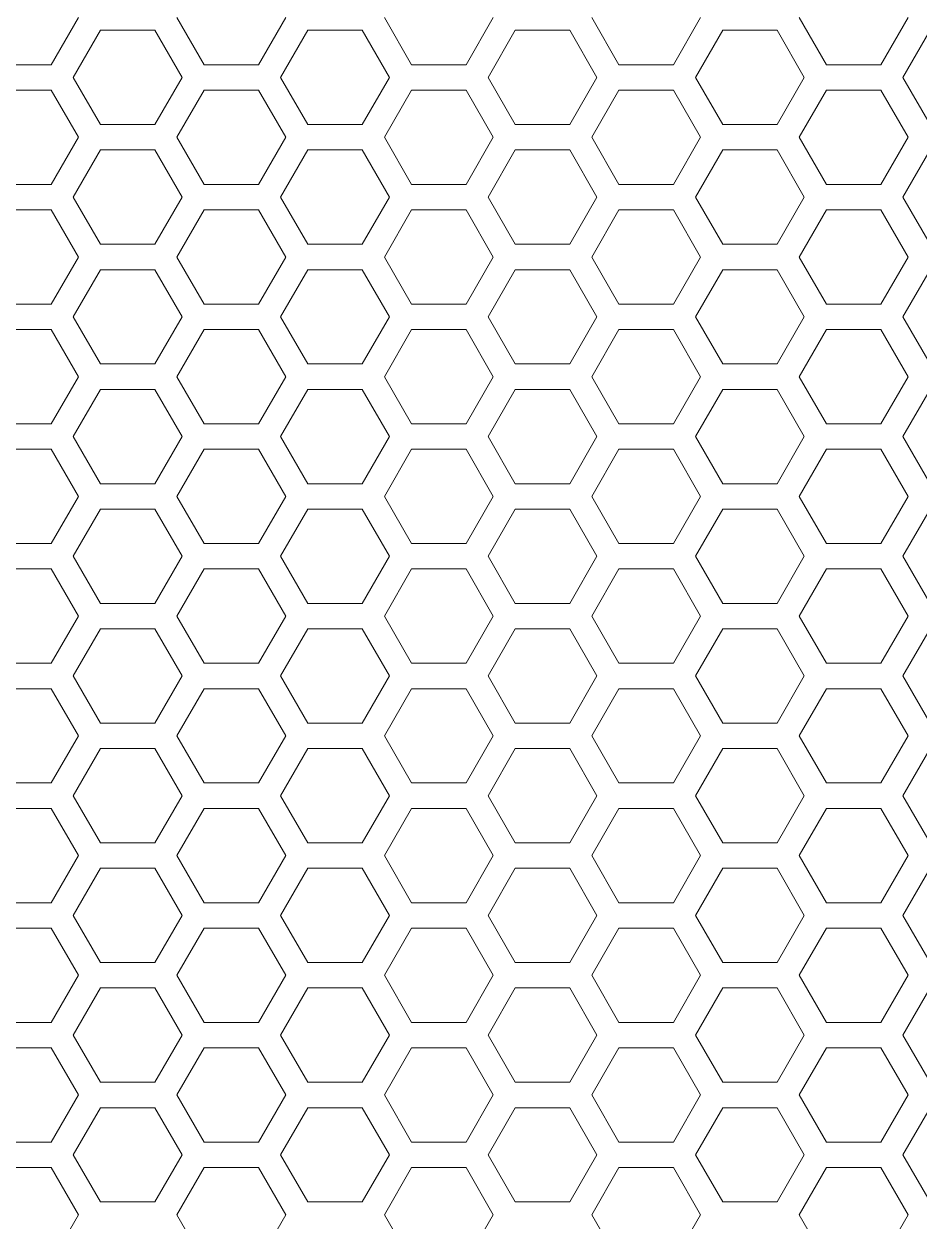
# Model space of a CAD drawing. Header units: millimetres. Extents: x 0 to 140, y -17 to 195.
# Drawn here: x 55.91 to 60.39, y 88.76 to 94.75 of the extents above; entities that cross this region are included whole.
import ezdxf

# ---------------------------------------------------------------- set-up
doc = ezdxf.new("R2010")
doc.units = ezdxf.units.MM
doc.layers.add('4203-42785_1_0', color=7, linetype='Continuous')

# ---------------------------------------------------------------- blocks, each defined once
blk = doc.blocks.new('a')
at = {"layer": '4203-42785_1_0', "color": 0, "linetype": 'ByBlock', "lineweight": 9}
for p, q in [((1509.1728, 418.1818), (1509.2795, 418.3666)), ((1509.6659, 418.3666), (1509.7726, 418.1818)), ((1509.9861, 418.1818), (1510.0928, 418.3666)), ((1510.4792, 418.3666), (1510.5859, 418.1818)), ((1510.7994, 418.1818), (1510.9061, 418.3666)), ((1511.2925, 418.3666), (1511.3992, 418.1818)), ((1511.6126, 418.1818), (1511.7193, 418.3666)), ((1512.1057, 418.3666), (1512.2124, 418.1818)), ((1512.4259, 418.1818), (1512.5326, 418.3666)), ((1509.366, 418.3167), (1509.2593, 418.1318)), ((1509.5794, 418.3167), (1509.366, 418.3167)), ((1509.6862, 418.1318), (1509.5794, 418.3167)), ((1510.1793, 418.3167), (1510.0725, 418.1318)), ((1510.3927, 418.3167), (1510.1793, 418.3167)), ((1510.4994, 418.1318), (1510.3927, 418.3167)), ((1510.9926, 418.3167), (1510.8858, 418.1318)), ((1511.206, 418.3167), (1510.9926, 418.3167)), ((1511.3127, 418.1318), (1511.206, 418.3167)), ((1511.8058, 418.3167), (1511.6991, 418.1318)), ((1512.0192, 418.3167), (1511.8058, 418.3167)), ((1512.1259, 418.1318), (1512.0192, 418.3167)), ((1512.6191, 418.3167), (1512.5124, 418.1318)), ((1508.9594, 418.1818), (1509.1728, 418.1818)), ((1509.7726, 418.1818), (1509.9861, 418.1818)), ((1510.5859, 418.1818), (1510.7994, 418.1818)), ((1511.3992, 418.1818), (1511.6126, 418.1818)), ((1512.2124, 418.1818), (1512.4259, 418.1818)), ((1509.2593, 418.1318), (1509.366, 417.947)), ((1509.5794, 417.947), (1509.6862, 418.1318)), ((1510.0725, 418.1318), (1510.1793, 417.947)), ((1510.3927, 417.947), (1510.4994, 418.1318)), ((1510.8858, 418.1318), (1510.9926, 417.947)), ((1511.206, 417.947), (1511.3127, 418.1318)), ((1511.6991, 418.1318), (1511.8058, 417.947)), ((1512.0192, 417.947), (1512.1259, 418.1318)), ((1512.5124, 418.1318), (1512.6191, 417.947)), ((1509.1728, 418.0819), (1508.9594, 418.0819)), ((1509.2795, 417.8971), (1509.1728, 418.0819)), ((1509.7726, 418.0819), (1509.6659, 417.8971)), ((1509.9861, 418.0819), (1509.7726, 418.0819)), ((1510.0928, 417.8971), (1509.9861, 418.0819)), ((1510.5859, 418.0819), (1510.4792, 417.8971)), ((1510.7994, 418.0819), (1510.5859, 418.0819)), ((1510.9061, 417.8971), (1510.7994, 418.0819)), ((1511.3992, 418.0819), (1511.2925, 417.8971)), ((1511.6126, 418.0819), (1511.3992, 418.0819)), ((1511.7193, 417.8971), (1511.6126, 418.0819)), ((1512.2124, 418.0819), (1512.1057, 417.8971)), ((1512.4259, 418.0819), (1512.2124, 418.0819)), ((1512.5326, 417.8971), (1512.4259, 418.0819)), ((1509.366, 417.947), (1509.5794, 417.947)), ((1510.1793, 417.947), (1510.3927, 417.947)), ((1510.9926, 417.947), (1511.206, 417.947)), ((1511.8058, 417.947), (1512.0192, 417.947)), ((1509.1728, 417.7122), (1509.2795, 417.8971)), ((1509.6659, 417.8971), (1509.7726, 417.7122)), ((1509.9861, 417.7122), (1510.0928, 417.8971)), ((1510.4792, 417.8971), (1510.5859, 417.7122)), ((1510.7994, 417.7122), (1510.9061, 417.8971)), ((1511.2925, 417.8971), (1511.3992, 417.7122)), ((1511.6126, 417.7122), (1511.7193, 417.8971)), ((1512.1057, 417.8971), (1512.2124, 417.7122)), ((1512.4259, 417.7122), (1512.5326, 417.8971)), ((1509.366, 417.8472), (1509.2593, 417.6623)), ((1509.5794, 417.8472), (1509.366, 417.8472)), ((1509.6862, 417.6623), (1509.5794, 417.8472)), ((1510.1793, 417.8472), (1510.0725, 417.6623)), ((1510.3927, 417.8472), (1510.1793, 417.8472)), ((1510.4994, 417.6623), (1510.3927, 417.8472)), ((1510.9926, 417.8472), (1510.8858, 417.6623)), ((1511.206, 417.8472), (1510.9926, 417.8472)), ((1511.3127, 417.6623), (1511.206, 417.8472)), ((1511.8058, 417.8472), (1511.6991, 417.6623)), ((1512.0192, 417.8472), (1511.8058, 417.8472)), ((1512.1259, 417.6623), (1512.0192, 417.8472)), ((1512.6191, 417.8472), (1512.5124, 417.6623)), ((1508.9594, 417.7122), (1509.1728, 417.7122)), ((1509.7726, 417.7122), (1509.9861, 417.7122)), ((1510.5859, 417.7122), (1510.7994, 417.7122)), ((1511.3992, 417.7122), (1511.6126, 417.7122)), ((1512.2124, 417.7122), (1512.4259, 417.7122)), ((1509.2593, 417.6623), (1509.366, 417.4774)), ((1509.5794, 417.4774), (1509.6862, 417.6623)), ((1510.0725, 417.6623), (1510.1793, 417.4774)), ((1510.3927, 417.4774), (1510.4994, 417.6623)), ((1510.8858, 417.6623), (1510.9926, 417.4774)), ((1511.206, 417.4774), (1511.3127, 417.6623)), ((1511.6991, 417.6623), (1511.8058, 417.4774)), ((1512.0192, 417.4774), (1512.1259, 417.6623)), ((1512.5124, 417.6623), (1512.6191, 417.4774)), ((1509.1728, 417.6124), (1508.9594, 417.6124)), ((1509.2795, 417.4275), (1509.1728, 417.6124)), ((1509.7726, 417.6124), (1509.6659, 417.4275)), ((1509.9861, 417.6124), (1509.7726, 417.6124)), ((1510.0928, 417.4275), (1509.9861, 417.6124)), ((1510.5859, 417.6124), (1510.4792, 417.4275)), ((1510.7994, 417.6124), (1510.5859, 417.6124)), ((1510.9061, 417.4275), (1510.7994, 417.6124)), ((1511.3992, 417.6124), (1511.2925, 417.4275)), ((1511.6126, 417.6124), (1511.3992, 417.6124)), ((1511.7193, 417.4275), (1511.6126, 417.6124)), ((1512.2124, 417.6124), (1512.1057, 417.4275)), ((1512.4259, 417.6124), (1512.2124, 417.6124)), ((1512.5326, 417.4275), (1512.4259, 417.6124)), ((1509.366, 417.4774), (1509.5794, 417.4774)), ((1510.1793, 417.4774), (1510.3927, 417.4774)), ((1510.9926, 417.4774), (1511.206, 417.4774)), ((1511.8058, 417.4774), (1512.0192, 417.4774)), ((1509.1728, 417.2427), (1509.2795, 417.4275)), ((1509.6659, 417.4275), (1509.7726, 417.2427)), ((1509.9861, 417.2427), (1510.0928, 417.4275)), ((1510.4792, 417.4275), (1510.5859, 417.2427)), ((1510.7994, 417.2427), (1510.9061, 417.4275)), ((1511.2925, 417.4275), (1511.3992, 417.2427)), ((1511.6126, 417.2427), (1511.7193, 417.4275)), ((1512.1057, 417.4275), (1512.2124, 417.2427)), ((1512.4259, 417.2427), (1512.5326, 417.4275)), ((1509.366, 417.3776), (1509.2593, 417.1928)), ((1509.5794, 417.3776), (1509.366, 417.3776)), ((1509.6862, 417.1928), (1509.5794, 417.3776)), ((1510.1793, 417.3776), (1510.0725, 417.1928)), ((1510.3927, 417.3776), (1510.1793, 417.3776)), ((1510.4994, 417.1928), (1510.3927, 417.3776)), ((1510.9926, 417.3776), (1510.8858, 417.1928)), ((1511.206, 417.3776), (1510.9926, 417.3776)), ((1511.3127, 417.1928), (1511.206, 417.3776)), ((1511.8058, 417.3776), (1511.6991, 417.1928)), ((1512.0192, 417.3776), (1511.8058, 417.3776)), ((1512.1259, 417.1928), (1512.0192, 417.3776)), ((1512.6191, 417.3776), (1512.5124, 417.1928)), ((1508.9594, 417.2427), (1509.1728, 417.2427)), ((1509.7726, 417.2427), (1509.9861, 417.2427)), ((1510.5859, 417.2427), (1510.7994, 417.2427)), ((1511.3992, 417.2427), (1511.6126, 417.2427)), ((1512.2124, 417.2427), (1512.4259, 417.2427)), ((1509.2593, 417.1928), (1509.366, 417.0079)), ((1509.5794, 417.0079), (1509.6862, 417.1928)), ((1510.0725, 417.1928), (1510.1793, 417.0079)), ((1510.3927, 417.0079), (1510.4994, 417.1928)), ((1510.8858, 417.1928), (1510.9926, 417.0079)), ((1511.206, 417.0079), (1511.3127, 417.1928)), ((1511.6991, 417.1928), (1511.8058, 417.0079)), ((1512.0192, 417.0079), (1512.1259, 417.1928)), ((1512.5124, 417.1928), (1512.6191, 417.0079)), ((1509.1728, 417.1428), (1508.9594, 417.1428)), ((1509.2795, 416.958), (1509.1728, 417.1428)), ((1509.7726, 417.1428), (1509.6659, 416.958)), ((1509.9861, 417.1428), (1509.7726, 417.1428)), ((1510.0928, 416.958), (1509.9861, 417.1428)), ((1510.5859, 417.1428), (1510.4792, 416.958)), ((1510.7994, 417.1428), (1510.5859, 417.1428)), ((1510.9061, 416.958), (1510.7994, 417.1428)), ((1511.3992, 417.1428), (1511.2925, 416.958)), ((1511.6126, 417.1428), (1511.3992, 417.1428)), ((1511.7193, 416.958), (1511.6126, 417.1428)), ((1512.2124, 417.1428), (1512.1057, 416.958)), ((1512.4259, 417.1428), (1512.2124, 417.1428)), ((1512.5326, 416.958), (1512.4259, 417.1428)), ((1509.366, 417.0079), (1509.5794, 417.0079)), ((1510.1793, 417.0079), (1510.3927, 417.0079)), ((1510.9926, 417.0079), (1511.206, 417.0079)), ((1511.8058, 417.0079), (1512.0192, 417.0079)), ((1509.1728, 416.7731), (1509.2795, 416.958)), ((1509.6659, 416.958), (1509.7726, 416.7731)), ((1509.9861, 416.7731), (1510.0928, 416.958)), ((1510.4792, 416.958), (1510.5859, 416.7731)), ((1510.7994, 416.7731), (1510.9061, 416.958)), ((1511.2925, 416.958), (1511.3992, 416.7731)), ((1511.6126, 416.7731), (1511.7193, 416.958)), ((1512.1057, 416.958), (1512.2124, 416.7731)), ((1512.4259, 416.7731), (1512.5326, 416.958)), ((1509.366, 416.9081), (1509.2593, 416.7232)), ((1509.5794, 416.9081), (1509.366, 416.9081)), ((1509.6862, 416.7232), (1509.5794, 416.9081)), ((1510.1793, 416.9081), (1510.0725, 416.7232)), ((1510.3927, 416.9081), (1510.1793, 416.9081)), ((1510.4994, 416.7232), (1510.3927, 416.9081)), ((1510.9926, 416.9081), (1510.8858, 416.7232)), ((1511.206, 416.9081), (1510.9926, 416.9081)), ((1511.3127, 416.7232), (1511.206, 416.9081)), ((1511.8058, 416.9081), (1511.6991, 416.7232)), ((1512.0192, 416.9081), (1511.8058, 416.9081)), ((1512.1259, 416.7232), (1512.0192, 416.9081)), ((1512.6191, 416.9081), (1512.5124, 416.7232)), ((1508.9594, 416.7731), (1509.1728, 416.7731)), ((1509.7726, 416.7731), (1509.9861, 416.7731)), ((1510.5859, 416.7731), (1510.7994, 416.7731)), ((1511.3992, 416.7731), (1511.6126, 416.7731)), ((1512.2124, 416.7731), (1512.4259, 416.7731)), ((1509.2593, 416.7232), (1509.366, 416.5383)), ((1509.5794, 416.5383), (1509.6862, 416.7232)), ((1510.0725, 416.7232), (1510.1793, 416.5383)), ((1510.3927, 416.5383), (1510.4994, 416.7232)), ((1510.8858, 416.7232), (1510.9926, 416.5383)), ((1511.206, 416.5383), (1511.3127, 416.7232)), ((1511.6991, 416.7232), (1511.8058, 416.5383)), ((1512.0192, 416.5383), (1512.1259, 416.7232)), ((1512.5124, 416.7232), (1512.6191, 416.5383)), ((1509.1728, 416.6733), (1508.9594, 416.6733)), ((1509.2795, 416.4884), (1509.1728, 416.6733)), ((1509.7726, 416.6733), (1509.6659, 416.4884)), ((1509.9861, 416.6733), (1509.7726, 416.6733)), ((1510.0928, 416.4884), (1509.9861, 416.6733)), ((1510.5859, 416.6733), (1510.4792, 416.4884)), ((1510.7994, 416.6733), (1510.5859, 416.6733)), ((1510.9061, 416.4884), (1510.7994, 416.6733)), ((1511.3992, 416.6733), (1511.2925, 416.4884)), ((1511.6126, 416.6733), (1511.3992, 416.6733)), ((1511.7193, 416.4884), (1511.6126, 416.6733)), ((1512.2124, 416.6733), (1512.1057, 416.4884)), ((1512.4259, 416.6733), (1512.2124, 416.6733)), ((1512.5326, 416.4884), (1512.4259, 416.6733)), ((1509.366, 416.5383), (1509.5794, 416.5383)), ((1510.1793, 416.5383), (1510.3927, 416.5383)), ((1510.9926, 416.5383), (1511.206, 416.5383)), ((1511.8058, 416.5383), (1512.0192, 416.5383)), ((1509.1728, 416.3036), (1509.2795, 416.4884)), ((1509.6659, 416.4884), (1509.7726, 416.3036)), ((1509.9861, 416.3036), (1510.0928, 416.4884)), ((1510.4792, 416.4884), (1510.5859, 416.3036)), ((1510.7994, 416.3036), (1510.9061, 416.4884)), ((1511.2925, 416.4884), (1511.3992, 416.3036)), ((1511.6126, 416.3036), (1511.7193, 416.4884)), ((1512.1057, 416.4884), (1512.2124, 416.3036)), ((1512.4259, 416.3036), (1512.5326, 416.4884)), ((1509.366, 416.4385), (1509.2593, 416.2537)), ((1509.5794, 416.4385), (1509.366, 416.4385)), ((1509.6862, 416.2537), (1509.5794, 416.4385)), ((1510.1793, 416.4385), (1510.0725, 416.2537)), ((1510.3927, 416.4385), (1510.1793, 416.4385)), ((1510.4994, 416.2537), (1510.3927, 416.4385)), ((1510.9926, 416.4385), (1510.8858, 416.2537)), ((1511.206, 416.4385), (1510.9926, 416.4385)), ((1511.3127, 416.2537), (1511.206, 416.4385)), ((1511.8058, 416.4385), (1511.6991, 416.2537)), ((1512.0192, 416.4385), (1511.8058, 416.4385)), ((1512.1259, 416.2537), (1512.0192, 416.4385)), ((1512.6191, 416.4385), (1512.5124, 416.2537)), ((1508.9594, 416.3036), (1509.1728, 416.3036)), ((1509.7726, 416.3036), (1509.9861, 416.3036)), ((1510.5859, 416.3036), (1510.7994, 416.3036)), ((1511.3992, 416.3036), (1511.6126, 416.3036)), ((1512.2124, 416.3036), (1512.4259, 416.3036)), ((1509.2593, 416.2537), (1509.366, 416.0688)), ((1509.5794, 416.0688), (1509.6862, 416.2537)), ((1510.0725, 416.2537), (1510.1793, 416.0688)), ((1510.3927, 416.0688), (1510.4994, 416.2537)), ((1510.8858, 416.2537), (1510.9926, 416.0688)), ((1511.206, 416.0688), (1511.3127, 416.2537)), ((1511.6991, 416.2537), (1511.8058, 416.0688)), ((1512.0192, 416.0688), (1512.1259, 416.2537)), ((1512.5124, 416.2537), (1512.6191, 416.0688)), ((1509.1728, 416.2038), (1508.9594, 416.2038)), ((1509.2795, 416.0189), (1509.1728, 416.2038)), ((1509.7726, 416.2038), (1509.6659, 416.0189)), ((1509.9861, 416.2038), (1509.7726, 416.2038)), ((1510.0928, 416.0189), (1509.9861, 416.2038)), ((1510.5859, 416.2038), (1510.4792, 416.0189)), ((1510.7994, 416.2038), (1510.5859, 416.2038)), ((1510.9061, 416.0189), (1510.7994, 416.2038)), ((1511.3992, 416.2038), (1511.2925, 416.0189)), ((1511.6126, 416.2038), (1511.3992, 416.2038)), ((1511.7193, 416.0189), (1511.6126, 416.2038)), ((1512.2124, 416.2038), (1512.1057, 416.0189)), ((1512.4259, 416.2038), (1512.2124, 416.2038)), ((1512.5326, 416.0189), (1512.4259, 416.2038)), ((1509.366, 416.0688), (1509.5794, 416.0688)), ((1510.1793, 416.0688), (1510.3927, 416.0688)), ((1510.9926, 416.0688), (1511.206, 416.0688)), ((1511.8058, 416.0688), (1512.0192, 416.0688)), ((1509.1728, 415.834), (1509.2795, 416.0189)), ((1509.6659, 416.0189), (1509.7726, 415.834)), ((1509.9861, 415.834), (1510.0928, 416.0189)), ((1510.4792, 416.0189), (1510.5859, 415.834)), ((1510.7994, 415.834), (1510.9061, 416.0189)), ((1511.2925, 416.0189), (1511.3992, 415.834)), ((1511.6126, 415.834), (1511.7193, 416.0189)), ((1512.1057, 416.0189), (1512.2124, 415.834)), ((1512.4259, 415.834), (1512.5326, 416.0189)), ((1509.366, 415.969), (1509.2593, 415.7841)), ((1509.5794, 415.969), (1509.366, 415.969)), ((1509.6862, 415.7841), (1509.5794, 415.969)), ((1510.1793, 415.969), (1510.0725, 415.7841)), ((1510.3927, 415.969), (1510.1793, 415.969)), ((1510.4994, 415.7841), (1510.3927, 415.969)), ((1510.9926, 415.969), (1510.8858, 415.7841)), ((1511.206, 415.969), (1510.9926, 415.969)), ((1511.3127, 415.7841), (1511.206, 415.969)), ((1511.8058, 415.969), (1511.6991, 415.7841)), ((1512.0192, 415.969), (1511.8058, 415.969)), ((1512.1259, 415.7841), (1512.0192, 415.969)), ((1512.6191, 415.969), (1512.5124, 415.7841)), ((1508.9594, 415.834), (1509.1728, 415.834)), ((1509.7726, 415.834), (1509.9861, 415.834)), ((1510.5859, 415.834), (1510.7994, 415.834)), ((1511.3992, 415.834), (1511.6126, 415.834)), ((1512.2124, 415.834), (1512.4259, 415.834)), ((1509.2593, 415.7841), (1509.366, 415.5993)), ((1509.5794, 415.5993), (1509.6862, 415.7841)), ((1510.0725, 415.7841), (1510.1793, 415.5993)), ((1510.3927, 415.5993), (1510.4994, 415.7841)), ((1510.8858, 415.7841), (1510.9926, 415.5993)), ((1511.206, 415.5993), (1511.3127, 415.7841)), ((1511.6991, 415.7841), (1511.8058, 415.5993)), ((1512.0192, 415.5993), (1512.1259, 415.7841)), ((1512.5124, 415.7841), (1512.6191, 415.5993)), ((1509.1728, 415.7342), (1508.9594, 415.7342)), ((1509.2795, 415.5494), (1509.1728, 415.7342)), ((1509.7726, 415.7342), (1509.6659, 415.5494)), ((1509.9861, 415.7342), (1509.7726, 415.7342)), ((1510.0928, 415.5494), (1509.9861, 415.7342)), ((1510.5859, 415.7342), (1510.4792, 415.5494)), ((1510.7994, 415.7342), (1510.5859, 415.7342)), ((1510.9061, 415.5494), (1510.7994, 415.7342)), ((1511.3992, 415.7342), (1511.2925, 415.5494)), ((1511.6126, 415.7342), (1511.3992, 415.7342)), ((1511.7193, 415.5494), (1511.6126, 415.7342)), ((1512.2124, 415.7342), (1512.1057, 415.5494)), ((1512.4259, 415.7342), (1512.2124, 415.7342)), ((1512.5326, 415.5494), (1512.4259, 415.7342)), ((1509.366, 415.5993), (1509.5794, 415.5993)), ((1510.1793, 415.5993), (1510.3927, 415.5993)), ((1510.9926, 415.5993), (1511.206, 415.5993)), ((1511.8058, 415.5993), (1512.0192, 415.5993)), ((1509.1728, 415.3645), (1509.2795, 415.5494)), ((1509.6659, 415.5494), (1509.7726, 415.3645)), ((1509.9861, 415.3645), (1510.0928, 415.5494)), ((1510.4792, 415.5494), (1510.5859, 415.3645)), ((1510.7994, 415.3645), (1510.9061, 415.5494)), ((1511.2925, 415.5494), (1511.3992, 415.3645)), ((1511.6126, 415.3645), (1511.7193, 415.5494)), ((1512.1057, 415.5494), (1512.2124, 415.3645)), ((1512.4259, 415.3645), (1512.5326, 415.5494)), ((1509.366, 415.4994), (1509.2593, 415.3146)), ((1509.5794, 415.4994), (1509.366, 415.4994)), ((1509.6862, 415.3146), (1509.5794, 415.4994)), ((1510.1793, 415.4994), (1510.0725, 415.3146)), ((1510.3927, 415.4994), (1510.1793, 415.4994)), ((1510.4994, 415.3146), (1510.3927, 415.4994)), ((1510.9926, 415.4994), (1510.8858, 415.3146)), ((1511.206, 415.4994), (1510.9926, 415.4994)), ((1511.3127, 415.3146), (1511.206, 415.4994)), ((1511.8058, 415.4994), (1511.6991, 415.3146)), ((1512.0192, 415.4994), (1511.8058, 415.4994)), ((1512.1259, 415.3146), (1512.0192, 415.4994)), ((1512.6191, 415.4994), (1512.5124, 415.3146)), ((1508.9594, 415.3645), (1509.1728, 415.3645)), ((1509.7726, 415.3645), (1509.9861, 415.3645)), ((1510.5859, 415.3645), (1510.7994, 415.3645)), ((1511.3992, 415.3645), (1511.6126, 415.3645)), ((1512.2124, 415.3645), (1512.4259, 415.3645)), ((1509.2593, 415.3146), (1509.366, 415.1297)), ((1509.5794, 415.1297), (1509.6862, 415.3146)), ((1510.0725, 415.3146), (1510.1793, 415.1297)), ((1510.3927, 415.1297), (1510.4994, 415.3146)), ((1510.8858, 415.3146), (1510.9926, 415.1297)), ((1511.206, 415.1297), (1511.3127, 415.3146)), ((1511.6991, 415.3146), (1511.8058, 415.1297)), ((1512.0192, 415.1297), (1512.1259, 415.3146)), ((1512.5124, 415.3146), (1512.6191, 415.1297)), ((1509.1728, 415.2647), (1508.9594, 415.2647)), ((1509.2795, 415.0798), (1509.1728, 415.2647)), ((1509.7726, 415.2647), (1509.6659, 415.0798)), ((1509.9861, 415.2647), (1509.7726, 415.2647)), ((1510.0928, 415.0798), (1509.9861, 415.2647)), ((1510.5859, 415.2647), (1510.4792, 415.0798)), ((1510.7994, 415.2647), (1510.5859, 415.2647)), ((1510.9061, 415.0798), (1510.7994, 415.2647)), ((1511.3992, 415.2647), (1511.2925, 415.0798)), ((1511.6126, 415.2647), (1511.3992, 415.2647)), ((1511.7193, 415.0798), (1511.6126, 415.2647)), ((1512.2124, 415.2647), (1512.1057, 415.0798)), ((1512.4259, 415.2647), (1512.2124, 415.2647)), ((1512.5326, 415.0798), (1512.4259, 415.2647)), ((1509.366, 415.1297), (1509.5794, 415.1297)), ((1510.1793, 415.1297), (1510.3927, 415.1297)), ((1510.9926, 415.1297), (1511.206, 415.1297)), ((1511.8058, 415.1297), (1512.0192, 415.1297)), ((1509.1728, 414.8949), (1509.2795, 415.0798)), ((1509.6659, 415.0798), (1509.7726, 414.8949)), ((1509.9861, 414.8949), (1510.0928, 415.0798)), ((1510.4792, 415.0798), (1510.5859, 414.8949)), ((1510.7994, 414.8949), (1510.9061, 415.0798)), ((1511.2925, 415.0798), (1511.3992, 414.8949)), ((1511.6126, 414.8949), (1511.7193, 415.0798)), ((1512.1057, 415.0798), (1512.2124, 414.8949)), ((1512.4259, 414.8949), (1512.5326, 415.0798)), ((1509.366, 415.0299), (1509.2593, 414.845)), ((1509.5794, 415.0299), (1509.366, 415.0299)), ((1509.6862, 414.845), (1509.5794, 415.0299)), ((1510.1793, 415.0299), (1510.0725, 414.845)), ((1510.3927, 415.0299), (1510.1793, 415.0299)), ((1510.4994, 414.845), (1510.3927, 415.0299)), ((1510.9926, 415.0299), (1510.8858, 414.845)), ((1511.206, 415.0299), (1510.9926, 415.0299)), ((1511.3127, 414.845), (1511.206, 415.0299)), ((1511.8058, 415.0299), (1511.6991, 414.845)), ((1512.0192, 415.0299), (1511.8058, 415.0299)), ((1512.1259, 414.845), (1512.0192, 415.0299)), ((1512.6191, 415.0299), (1512.5124, 414.845)), ((1508.9594, 414.8949), (1509.1728, 414.8949)), ((1509.7726, 414.8949), (1509.9861, 414.8949)), ((1510.5859, 414.8949), (1510.7994, 414.8949)), ((1511.3992, 414.8949), (1511.6126, 414.8949)), ((1512.2124, 414.8949), (1512.4259, 414.8949)), ((1509.2593, 414.845), (1509.366, 414.6602)), ((1509.5794, 414.6602), (1509.6862, 414.845)), ((1510.0725, 414.845), (1510.1793, 414.6602)), ((1510.3927, 414.6602), (1510.4994, 414.845)), ((1510.8858, 414.845), (1510.9926, 414.6602)), ((1511.206, 414.6602), (1511.3127, 414.845)), ((1511.6991, 414.845), (1511.8058, 414.6602)), ((1512.0192, 414.6602), (1512.1259, 414.845)), ((1512.5124, 414.845), (1512.6191, 414.6602)), ((1509.1728, 414.7951), (1508.9594, 414.7951)), ((1509.2795, 414.6103), (1509.1728, 414.7951)), ((1509.7726, 414.7951), (1509.6659, 414.6103)), ((1509.9861, 414.7951), (1509.7726, 414.7951)), ((1510.0928, 414.6103), (1509.9861, 414.7951)), ((1510.5859, 414.7951), (1510.4792, 414.6103)), ((1510.7994, 414.7951), (1510.5859, 414.7951)), ((1510.9061, 414.6103), (1510.7994, 414.7951)), ((1511.3992, 414.7951), (1511.2925, 414.6103)), ((1511.6126, 414.7951), (1511.3992, 414.7951)), ((1511.7193, 414.6103), (1511.6126, 414.7951)), ((1512.2124, 414.7951), (1512.1057, 414.6103)), ((1512.4259, 414.7951), (1512.2124, 414.7951)), ((1512.5326, 414.6103), (1512.4259, 414.7951)), ((1509.366, 414.6602), (1509.5794, 414.6602)), ((1510.1793, 414.6602), (1510.3927, 414.6602)), ((1510.9926, 414.6602), (1511.206, 414.6602)), ((1511.8058, 414.6602), (1512.0192, 414.6602)), ((1509.1728, 414.4254), (1509.2795, 414.6103)), ((1509.6659, 414.6103), (1509.7726, 414.4254)), ((1509.9861, 414.4254), (1510.0928, 414.6103)), ((1510.4792, 414.6103), (1510.5859, 414.4254)), ((1510.7994, 414.4254), (1510.9061, 414.6103)), ((1511.2925, 414.6103), (1511.3992, 414.4254)), ((1511.6126, 414.4254), (1511.7193, 414.6103)), ((1512.1057, 414.6103), (1512.2124, 414.4254)), ((1512.4259, 414.4254), (1512.5326, 414.6103)), ((1509.366, 414.5604), (1509.2593, 414.3755)), ((1509.5794, 414.5604), (1509.366, 414.5604)), ((1509.6862, 414.3755), (1509.5794, 414.5604)), ((1510.1793, 414.5604), (1510.0725, 414.3755)), ((1510.3927, 414.5604), (1510.1793, 414.5604)), ((1510.4994, 414.3755), (1510.3927, 414.5604)), ((1510.9926, 414.5604), (1510.8858, 414.3755)), ((1511.206, 414.5604), (1510.9926, 414.5604)), ((1511.3127, 414.3755), (1511.206, 414.5604)), ((1511.8058, 414.5604), (1511.6991, 414.3755)), ((1512.0192, 414.5604), (1511.8058, 414.5604)), ((1512.1259, 414.3755), (1512.0192, 414.5604)), ((1512.6191, 414.5604), (1512.5124, 414.3755)), ((1508.9594, 414.4254), (1509.1728, 414.4254)), ((1509.7726, 414.4254), (1509.9861, 414.4254)), ((1510.5859, 414.4254), (1510.7994, 414.4254)), ((1511.3992, 414.4254), (1511.6126, 414.4254)), ((1512.2124, 414.4254), (1512.4259, 414.4254)), ((1509.2593, 414.3755), (1509.366, 414.1906)), ((1509.5794, 414.1906), (1509.6862, 414.3755)), ((1510.0725, 414.3755), (1510.1793, 414.1906)), ((1510.3927, 414.1906), (1510.4994, 414.3755)), ((1510.8858, 414.3755), (1510.9926, 414.1906)), ((1511.206, 414.1906), (1511.3127, 414.3755)), ((1511.6991, 414.3755), (1511.8058, 414.1906)), ((1512.0192, 414.1906), (1512.1259, 414.3755)), ((1512.5124, 414.3755), (1512.6191, 414.1906)), ((1509.1728, 414.3256), (1508.9594, 414.3256)), ((1509.2795, 414.1407), (1509.1728, 414.3256)), ((1509.7726, 414.3256), (1509.6659, 414.1407)), ((1509.9861, 414.3256), (1509.7726, 414.3256)), ((1510.0928, 414.1407), (1509.9861, 414.3256)), ((1510.5859, 414.3256), (1510.4792, 414.1407)), ((1510.7994, 414.3256), (1510.5859, 414.3256)), ((1510.9061, 414.1407), (1510.7994, 414.3256)), ((1511.3992, 414.3256), (1511.2925, 414.1407)), ((1511.6126, 414.3256), (1511.3992, 414.3256)), ((1511.7193, 414.1407), (1511.6126, 414.3256)), ((1512.2124, 414.3256), (1512.1057, 414.1407)), ((1512.4259, 414.3256), (1512.2124, 414.3256)), ((1512.5326, 414.1407), (1512.4259, 414.3256)), ((1509.366, 414.1906), (1509.5794, 414.1906)), ((1510.1793, 414.1906), (1510.3927, 414.1906)), ((1510.9926, 414.1906), (1511.206, 414.1906)), ((1511.8058, 414.1906), (1512.0192, 414.1906)), ((1509.1728, 413.9559), (1509.2795, 414.1407)), ((1509.6659, 414.1407), (1509.7726, 413.9559)), ((1509.9861, 413.9559), (1510.0928, 414.1407)), ((1510.4792, 414.1407), (1510.5859, 413.9559)), ((1510.7994, 413.9559), (1510.9061, 414.1407)), ((1511.2925, 414.1407), (1511.3992, 413.9559)), ((1511.6126, 413.9559), (1511.7193, 414.1407)), ((1512.1057, 414.1407), (1512.2124, 413.9559)), ((1512.4259, 413.9559), (1512.5326, 414.1407)), ((1509.366, 414.0908), (1509.2593, 413.9059)), ((1509.5794, 414.0908), (1509.366, 414.0908)), ((1509.6862, 413.9059), (1509.5794, 414.0908)), ((1510.1793, 414.0908), (1510.0725, 413.9059)), ((1510.3927, 414.0908), (1510.1793, 414.0908)), ((1510.4994, 413.9059), (1510.3927, 414.0908)), ((1510.9926, 414.0908), (1510.8858, 413.9059)), ((1511.206, 414.0908), (1510.9926, 414.0908)), ((1511.3127, 413.9059), (1511.206, 414.0908)), ((1511.8058, 414.0908), (1511.6991, 413.9059)), ((1512.0192, 414.0908), (1511.8058, 414.0908)), ((1512.1259, 413.9059), (1512.0192, 414.0908)), ((1512.6191, 414.0908), (1512.5124, 413.9059)), ((1508.9594, 413.9559), (1509.1728, 413.9559)), ((1509.7726, 413.9559), (1509.9861, 413.9559)), ((1510.5859, 413.9559), (1510.7994, 413.9559)), ((1511.3992, 413.9559), (1511.6126, 413.9559)), ((1512.2124, 413.9559), (1512.4259, 413.9559)), ((1509.2593, 413.9059), (1509.366, 413.7211)), ((1509.5794, 413.7211), (1509.6862, 413.9059)), ((1510.0725, 413.9059), (1510.1793, 413.7211)), ((1510.3927, 413.7211), (1510.4994, 413.9059)), ((1510.8858, 413.9059), (1510.9926, 413.7211)), ((1511.206, 413.7211), (1511.3127, 413.9059)), ((1511.6991, 413.9059), (1511.8058, 413.7211)), ((1512.0192, 413.7211), (1512.1259, 413.9059)), ((1512.5124, 413.9059), (1512.6191, 413.7211)), ((1509.1728, 413.856), (1508.9594, 413.856)), ((1509.2795, 413.6712), (1509.1728, 413.856)), ((1509.7726, 413.856), (1509.6659, 413.6712)), ((1509.9861, 413.856), (1509.7726, 413.856)), ((1510.0928, 413.6712), (1509.9861, 413.856)), ((1510.5859, 413.856), (1510.4792, 413.6712)), ((1510.7994, 413.856), (1510.5859, 413.856)), ((1510.9061, 413.6712), (1510.7994, 413.856)), ((1511.3992, 413.856), (1511.2925, 413.6712)), ((1511.6126, 413.856), (1511.3992, 413.856)), ((1511.7193, 413.6712), (1511.6126, 413.856)), ((1512.2124, 413.856), (1512.1057, 413.6712)), ((1512.4259, 413.856), (1512.2124, 413.856)), ((1512.5326, 413.6712), (1512.4259, 413.856)), ((1509.366, 413.7211), (1509.5794, 413.7211)), ((1510.1793, 413.7211), (1510.3927, 413.7211)), ((1510.9926, 413.7211), (1511.206, 413.7211)), ((1511.8058, 413.7211), (1512.0192, 413.7211)), ((1509.1728, 413.4863), (1509.2795, 413.6712)), ((1509.6659, 413.6712), (1509.7726, 413.4863)), ((1509.9861, 413.4863), (1510.0928, 413.6712)), ((1510.4792, 413.6712), (1510.5859, 413.4863)), ((1510.7994, 413.4863), (1510.9061, 413.6712)), ((1511.2925, 413.6712), (1511.3992, 413.4863)), ((1511.6126, 413.4863), (1511.7193, 413.6712)), ((1512.1057, 413.6712), (1512.2124, 413.4863)), ((1512.4259, 413.4863), (1512.5326, 413.6712))]:
    blk.add_line(p, q, dxfattribs=at)

msp = doc.modelspace()

# ---------------------------------------------------------------- block references
at = {"lineweight": 15, "xscale": 1.275468447124703, "yscale": 1.275468447124703, "zscale": 1.275468447124703}
msp.add_blockref('a', (-1868.8528, -438.8363), dxfattribs=at)

doc.saveas('drawing.dxf')
